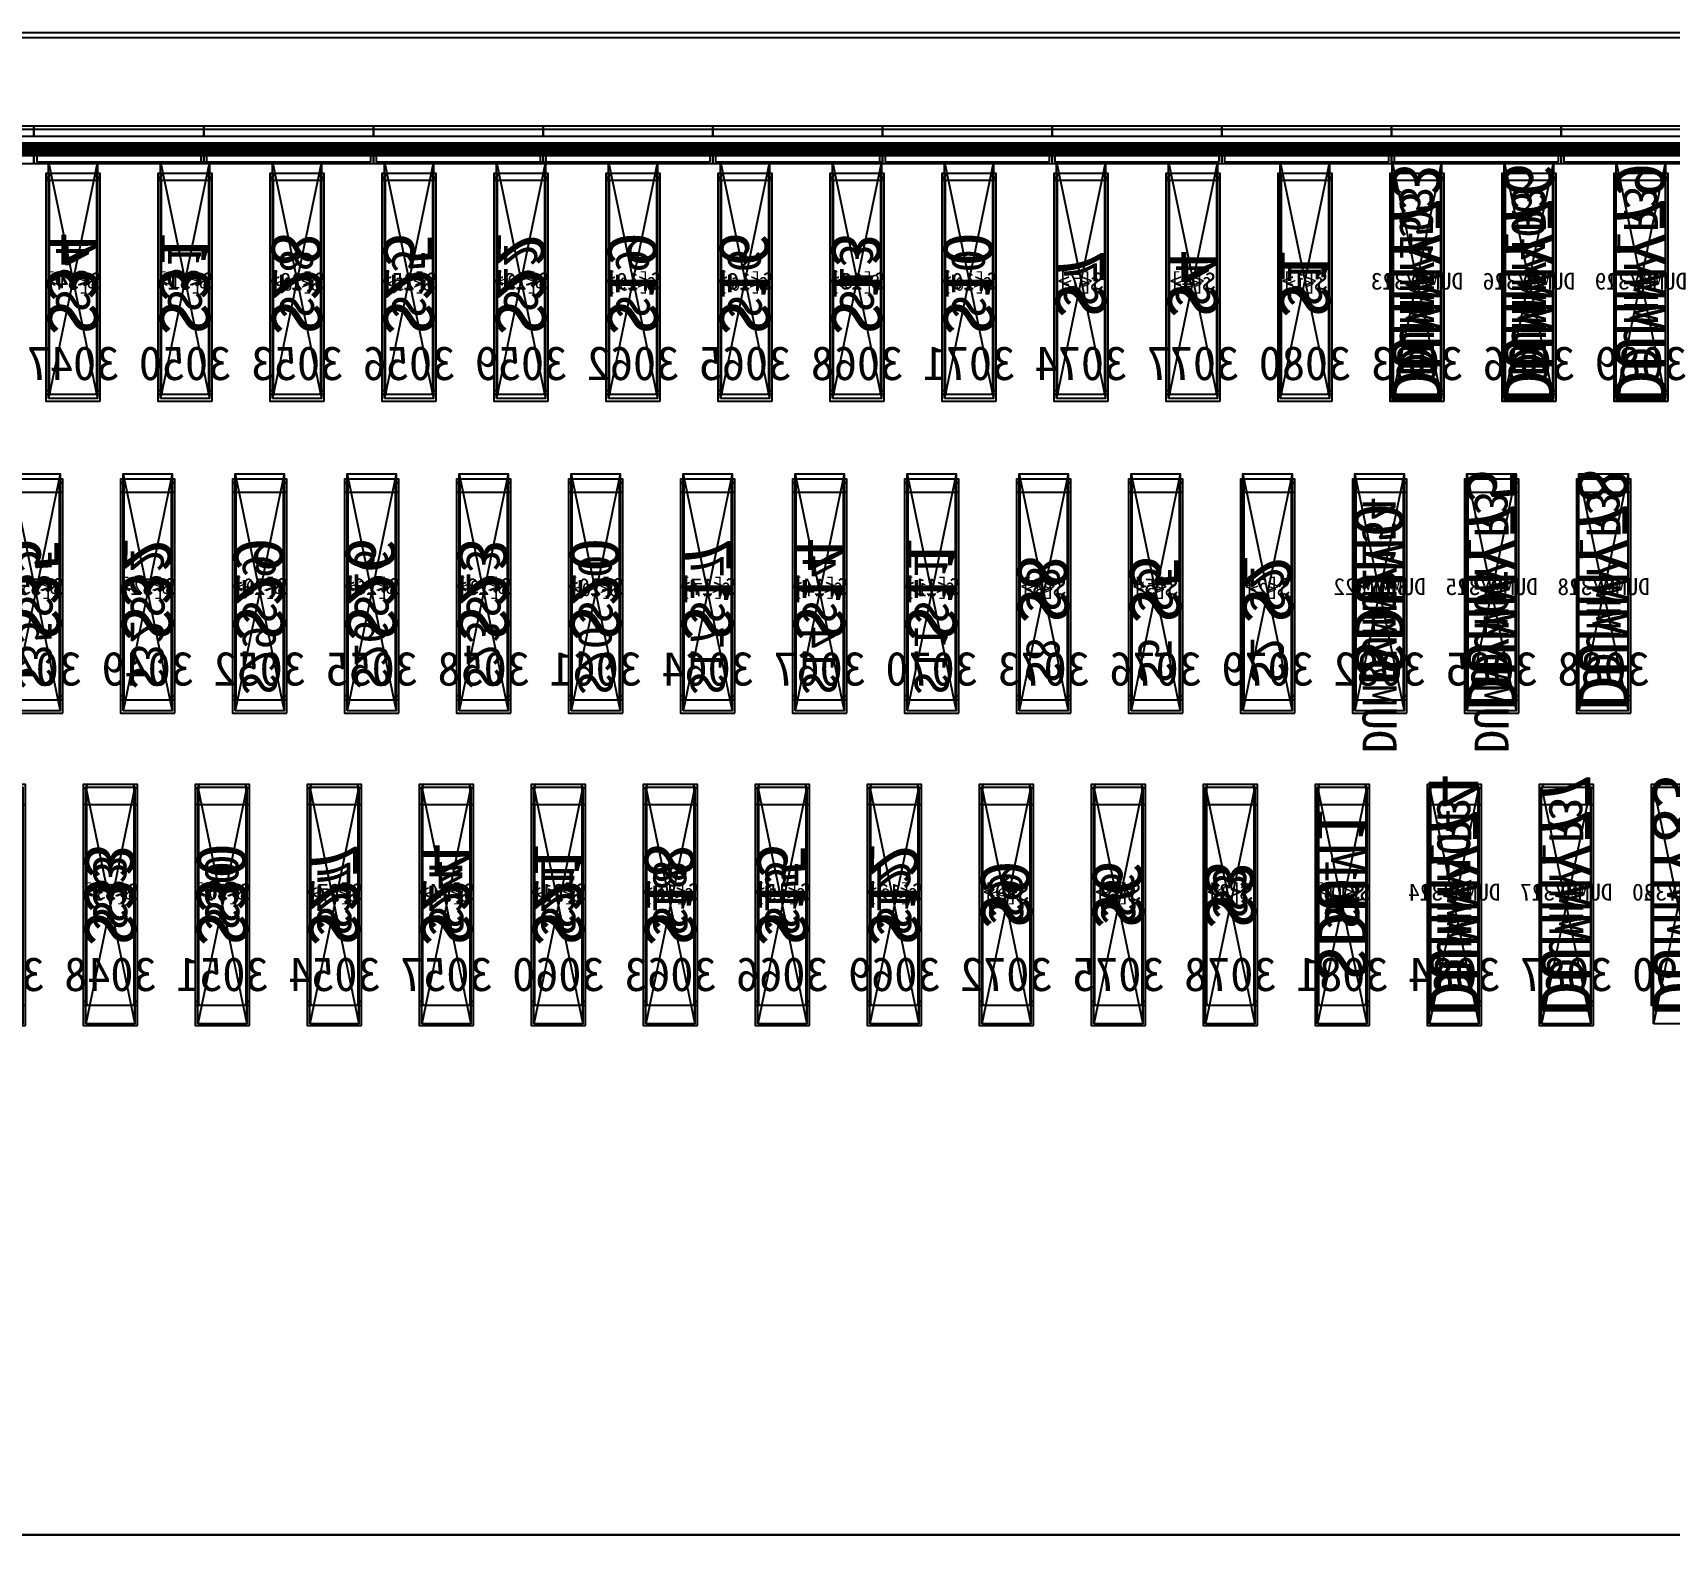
# Model space of a CAD drawing. Header units: millimetres. Extents: x 427 to 2444, y 137 to 817.
# Drawn here: x 1148.7965 to 1149.2787, y 301.2043 to 301.6514 of the extents above; entities that cross this region are included whole.
import ezdxf
from ezdxf.enums import TextEntityAlignment as Align

# ---------------------------------------------------------------- set-up
doc = ezdxf.new("R2010")
doc.units = ezdxf.units.MM
for name, color, linetype in [('L0', 211, 'Continuous'), ('L102', 91, 'Continuous'), ('L114', 213, 'Continuous'), ('L240', 60, 'Continuous'), ('L241', 200, 'Continuous'), ('L242', 51, 'Continuous'), ('L245', 53, 'Continuous'), ('L246', 93, 'Continuous'), ('L247', 13, 'Continuous'), ('L59', 140, 'Continuous'), ('L63', 4, 'Continuous'), ('L98', 150, 'Continuous')]:
    doc.layers.add(name, color=color, linetype=linetype)
doc.styles.add('txt', font='simhei.ttf')

# ---------------------------------------------------------------- blocks, each defined once
blk = doc.blocks.new('HX8394_F_PAD')
at = {"layer": 'L0'}
blk.add_lwpolyline([(-13.86, -0.4025), (-13.86, 0.4025), (13.86, 0.4025), (13.86, -0.4025), (-13.86, -0.4025)], close=True, dxfattribs=at)
at = {"layer": 'L241'}
blk.add_lwpolyline([(-13.9, -0.435), (-13.9, 0.435), (13.9, 0.435), (13.9, -0.435), (-13.9, -0.435)], close=True, dxfattribs=at)
at = {"layer": 'L242'}
for points in [[(-13.63, 0.3285), (-13.6315, 0.33), (-13.6315, 0.392), (-13.63, 0.3935), (-13.617, 0.3935), (-13.6155, 0.392), (-13.6155, 0.33), (-13.617, 0.3285), (-13.63, 0.3285)], [(-13.597, 0.3285), (-13.5985, 0.33), (-13.5985, 0.392), (-13.597, 0.3935), (-13.584, 0.3935), (-13.5825, 0.392), (-13.5825, 0.33), (-13.584, 0.3285), (-13.597, 0.3285)], [(-13.564, 0.3285), (-13.5655, 0.33), (-13.5655, 0.392), (-13.564, 0.3935), (-13.551, 0.3935), (-13.5495, 0.392), (-13.5495, 0.33), (-13.551, 0.3285), (-13.564, 0.3285)], [(-13.531, 0.3285), (-13.5325, 0.33), (-13.5325, 0.392), (-13.531, 0.3935), (-13.518, 0.3935), (-13.5165, 0.392), (-13.5165, 0.33), (-13.518, 0.3285), (-13.531, 0.3285)], [(-13.498, 0.3285), (-13.4995, 0.33), (-13.4995, 0.392), (-13.498, 0.3935), (-13.485, 0.3935), (-13.4835, 0.392), (-13.4835, 0.33), (-13.485, 0.3285), (-13.498, 0.3285)], [(-13.465, 0.3285), (-13.4665, 0.33), (-13.4665, 0.392), (-13.465, 0.3935), (-13.452, 0.3935), (-13.4505, 0.392), (-13.4505, 0.33), (-13.452, 0.3285), (-13.465, 0.3285)], [(-13.432, 0.3285), (-13.4335, 0.33), (-13.4335, 0.392), (-13.432, 0.3935), (-13.419, 0.3935), (-13.4175, 0.392), (-13.4175, 0.33), (-13.419, 0.3285), (-13.432, 0.3285)], [(-13.399, 0.3285), (-13.4005, 0.33), (-13.4005, 0.392), (-13.399, 0.3935), (-13.386, 0.3935), (-13.3845, 0.392), (-13.3845, 0.33), (-13.386, 0.3285), (-13.399, 0.3285)], [(-13.366, 0.3285), (-13.3675, 0.33), (-13.3675, 0.392), (-13.366, 0.3935), (-13.353, 0.3935), (-13.3515, 0.392), (-13.3515, 0.33), (-13.353, 0.3285), (-13.366, 0.3285)], [(-13.333, 0.3285), (-13.3345, 0.33), (-13.3345, 0.392), (-13.333, 0.3935), (-13.32, 0.3935), (-13.3185, 0.392), (-13.3185, 0.33), (-13.32, 0.3285), (-13.333, 0.3285)], [(-13.3, 0.3285), (-13.3015, 0.33), (-13.3015, 0.392), (-13.3, 0.3935), (-13.287, 0.3935), (-13.2855, 0.392), (-13.2855, 0.33), (-13.287, 0.3285), (-13.3, 0.3285)], [(-13.267, 0.3285), (-13.2685, 0.33), (-13.2685, 0.392), (-13.267, 0.3935), (-13.254, 0.3935), (-13.2525, 0.392), (-13.2525, 0.33), (-13.254, 0.3285), (-13.267, 0.3285)], [(-13.234, 0.3285), (-13.2355, 0.33), (-13.2355, 0.392), (-13.234, 0.3935), (-13.221, 0.3935), (-13.2195, 0.392), (-13.2195, 0.33), (-13.221, 0.3285), (-13.234, 0.3285)], [(-13.201, 0.3285), (-13.2025, 0.33), (-13.2025, 0.392), (-13.201, 0.3935), (-13.188, 0.3935), (-13.1865, 0.392), (-13.1865, 0.33), (-13.188, 0.3285), (-13.201, 0.3285)], [(-13.168, 0.3285), (-13.1695, 0.33), (-13.1695, 0.392), (-13.168, 0.3935), (-13.155, 0.3935), (-13.1535, 0.392), (-13.1535, 0.33), (-13.155, 0.3285), (-13.168, 0.3285)], [(-13.619, 0.2385), (-13.6205, 0.24), (-13.6205, 0.302), (-13.619, 0.3035), (-13.606, 0.3035), (-13.6045, 0.302), (-13.6045, 0.24), (-13.606, 0.2385), (-13.619, 0.2385)], [(-13.586, 0.2385), (-13.5875, 0.24), (-13.5875, 0.302), (-13.586, 0.3035), (-13.573, 0.3035), (-13.5715, 0.302), (-13.5715, 0.24), (-13.573, 0.2385), (-13.586, 0.2385)], [(-13.553, 0.2385), (-13.5545, 0.24), (-13.5545, 0.302), (-13.553, 0.3035), (-13.54, 0.3035), (-13.5385, 0.302), (-13.5385, 0.24), (-13.54, 0.2385), (-13.553, 0.2385)], [(-13.52, 0.2385), (-13.5215, 0.24), (-13.5215, 0.302), (-13.52, 0.3035), (-13.507, 0.3035), (-13.5055, 0.302), (-13.5055, 0.24), (-13.507, 0.2385), (-13.52, 0.2385)], [(-13.487, 0.2385), (-13.4885, 0.24), (-13.4885, 0.302), (-13.487, 0.3035), (-13.474, 0.3035), (-13.4725, 0.302), (-13.4725, 0.24), (-13.474, 0.2385), (-13.487, 0.2385)], [(-13.454, 0.2385), (-13.4555, 0.24), (-13.4555, 0.302), (-13.454, 0.3035), (-13.441, 0.3035), (-13.4395, 0.302), (-13.4395, 0.24), (-13.441, 0.2385), (-13.454, 0.2385)], [(-13.421, 0.2385), (-13.4225, 0.24), (-13.4225, 0.302), (-13.421, 0.3035), (-13.408, 0.3035), (-13.4065, 0.302), (-13.4065, 0.24), (-13.408, 0.2385), (-13.421, 0.2385)], [(-13.388, 0.2385), (-13.3895, 0.24), (-13.3895, 0.302), (-13.388, 0.3035), (-13.375, 0.3035), (-13.3735, 0.302), (-13.3735, 0.24), (-13.375, 0.2385), (-13.388, 0.2385)], [(-13.355, 0.2385), (-13.3565, 0.24), (-13.3565, 0.302), (-13.355, 0.3035), (-13.342, 0.3035), (-13.3405, 0.302), (-13.3405, 0.24), (-13.342, 0.2385), (-13.355, 0.2385)], [(-13.322, 0.2385), (-13.3235, 0.24), (-13.3235, 0.302), (-13.322, 0.3035), (-13.309, 0.3035), (-13.3075, 0.302), (-13.3075, 0.24), (-13.309, 0.2385), (-13.322, 0.2385)], [(-13.289, 0.2385), (-13.2905, 0.24), (-13.2905, 0.302), (-13.289, 0.3035), (-13.276, 0.3035), (-13.2745, 0.302), (-13.2745, 0.24), (-13.276, 0.2385), (-13.289, 0.2385)], [(-13.256, 0.2385), (-13.2575, 0.24), (-13.2575, 0.302), (-13.256, 0.3035), (-13.243, 0.3035), (-13.2415, 0.302), (-13.2415, 0.24), (-13.243, 0.2385), (-13.256, 0.2385)], [(-13.223, 0.2385), (-13.2245, 0.24), (-13.2245, 0.302), (-13.223, 0.3035), (-13.21, 0.3035), (-13.2085, 0.302), (-13.2085, 0.24), (-13.21, 0.2385), (-13.223, 0.2385)], [(-13.19, 0.2385), (-13.1915, 0.24), (-13.1915, 0.302), (-13.19, 0.3035), (-13.177, 0.3035), (-13.1755, 0.302), (-13.1755, 0.24), (-13.177, 0.2385), (-13.19, 0.2385)], [(-13.157, 0.2385), (-13.1585, 0.24), (-13.1585, 0.302), (-13.157, 0.3035), (-13.144, 0.3035), (-13.1425, 0.302), (-13.1425, 0.24), (-13.144, 0.2385), (-13.157, 0.2385)], [(-13.608, 0.1485), (-13.6095, 0.15), (-13.6095, 0.212), (-13.608, 0.2135), (-13.595, 0.2135), (-13.5935, 0.212), (-13.5935, 0.15), (-13.595, 0.1485), (-13.608, 0.1485)], [(-13.575, 0.1485), (-13.5765, 0.15), (-13.5765, 0.212), (-13.575, 0.2135), (-13.562, 0.2135), (-13.5605, 0.212), (-13.5605, 0.15), (-13.562, 0.1485), (-13.575, 0.1485)], [(-13.542, 0.1485), (-13.5435, 0.15), (-13.5435, 0.212), (-13.542, 0.2135), (-13.529, 0.2135), (-13.5275, 0.212), (-13.5275, 0.15), (-13.529, 0.1485), (-13.542, 0.1485)], [(-13.509, 0.1485), (-13.5105, 0.15), (-13.5105, 0.212), (-13.509, 0.2135), (-13.496, 0.2135), (-13.4945, 0.212), (-13.4945, 0.15), (-13.496, 0.1485), (-13.509, 0.1485)], [(-13.476, 0.1485), (-13.4775, 0.15), (-13.4775, 0.212), (-13.476, 0.2135), (-13.463, 0.2135), (-13.4615, 0.212), (-13.4615, 0.15), (-13.463, 0.1485), (-13.476, 0.1485)], [(-13.443, 0.1485), (-13.4445, 0.15), (-13.4445, 0.212), (-13.443, 0.2135), (-13.43, 0.2135), (-13.4285, 0.212), (-13.4285, 0.15), (-13.43, 0.1485), (-13.443, 0.1485)], [(-13.41, 0.1485), (-13.4115, 0.15), (-13.4115, 0.212), (-13.41, 0.2135), (-13.397, 0.2135), (-13.3955, 0.212), (-13.3955, 0.15), (-13.397, 0.1485), (-13.41, 0.1485)], [(-13.377, 0.1485), (-13.3785, 0.15), (-13.3785, 0.212), (-13.377, 0.2135), (-13.364, 0.2135), (-13.3625, 0.212), (-13.3625, 0.15), (-13.364, 0.1485), (-13.377, 0.1485)], [(-13.344, 0.1485), (-13.3455, 0.15), (-13.3455, 0.212), (-13.344, 0.2135), (-13.331, 0.2135), (-13.3295, 0.212), (-13.3295, 0.15), (-13.331, 0.1485), (-13.344, 0.1485)], [(-13.311, 0.1485), (-13.3125, 0.15), (-13.3125, 0.212), (-13.311, 0.2135), (-13.298, 0.2135), (-13.2965, 0.212), (-13.2965, 0.15), (-13.298, 0.1485), (-13.311, 0.1485)], [(-13.278, 0.1485), (-13.2795, 0.15), (-13.2795, 0.212), (-13.278, 0.2135), (-13.265, 0.2135), (-13.2635, 0.212), (-13.2635, 0.15), (-13.265, 0.1485), (-13.278, 0.1485)], [(-13.245, 0.1485), (-13.2465, 0.15), (-13.2465, 0.212), (-13.245, 0.2135), (-13.232, 0.2135), (-13.2305, 0.212), (-13.2305, 0.15), (-13.232, 0.1485), (-13.245, 0.1485)], [(-13.212, 0.1485), (-13.2135, 0.15), (-13.2135, 0.212), (-13.212, 0.2135), (-13.199, 0.2135), (-13.1975, 0.212), (-13.1975, 0.15), (-13.199, 0.1485), (-13.212, 0.1485)], [(-13.179, 0.1485), (-13.1805, 0.15), (-13.1805, 0.212), (-13.179, 0.2135), (-13.166, 0.2135), (-13.1645, 0.212), (-13.1645, 0.15), (-13.166, 0.1485), (-13.179, 0.1485)]]:
    blk.add_lwpolyline(points, close=True, dxfattribs=at)
at = {"layer": 'L247', "style": 'txt'}
for s, p in [('DUMMY_R3', (-13.6235, 0.362666)), ('DUMMY_R3', (-13.6235, 0.362666)), ('DUMMY_R3', (-13.6235, 0.362666)), ('DUMMY_R3', (-13.5905, 0.362666)), ('DUMMY155', (-13.5575, 0.361)), ('S13', (-13.3925, 0.362666)), ('S22', (-13.2935, 0.362666)), ('S31', (-13.1945, 0.362666)), ('S34', (-13.1615, 0.362666)), ('S1', (-13.5245, 0.361)), ('S4', (-13.4915, 0.361)), ('S7', (-13.4585, 0.361)), ('S10', (-13.4255, 0.361)), ('S16', (-13.3595, 0.361)), ('S19', (-13.3265, 0.361)), ('S25', (-13.2605, 0.361)), ('S28', (-13.2275, 0.361)), ('DUMMY_R3', (-13.6125, 0.272666)), ('DUMMY_R3', (-13.5795, 0.272666)), ('DUMMY154', (-13.5465, 0.271)), ('S11', (-13.4145, 0.271)), ('S14', (-13.3815, 0.271)), ('S17', (-13.3485, 0.271)), ('S20', (-13.3155, 0.271)), ('S23', (-13.2825, 0.272666)), ('S26', (-13.2495, 0.272666)), ('S29', (-13.2165, 0.271)), ('S32', (-13.1835, 0.272666)), ('S35', (-13.1505, 0.272666)), ('S2', (-13.5135, 0.271)), ('S5', (-13.4805, 0.271)), ('S8', (-13.4475, 0.271)), ('DUMMY_R3', (-13.6015, 0.182666)), ('DUMMY_R3', (-13.5685, 0.182666)), ('SL1', (-13.5355, 0.181)), ('S3', (-13.5025, 0.182666)), ('S12', (-13.4035, 0.181)), ('S15', (-13.3705, 0.181)), ('S18', (-13.3375, 0.181)), ('S21', (-13.3045, 0.181)), ('S24', (-13.2715, 0.181)), ('S27', (-13.2385, 0.181)), ('S30', (-13.2055, 0.182666)), ('S33', (-13.1725, 0.182666)), ('S6', (-13.4695, 0.181)), ('S9', (-13.4365, 0.181))]:
    blk.add_text(s, height=0.01, rotation=90, dxfattribs=at).set_placement(p, align=Align.MIDDLE_CENTER)
blk = doc.blocks.new('NTBUMP_65X16')
at = {"layer": 'L242'}
blk.add_lwpolyline([(-0.008, -0.0325), (-0.008, 0.0325), (0.008, 0.0325), (0.008, -0.0325), (-0.008, -0.0325)], close=True, dxfattribs=at)
blk = doc.blocks.new('ILI9881C_AA_NTBUMP_PM_875UM')
at = {"layer": 'L241'}
blk.add_lwpolyline([(-13.92, -0.4375), (-13.92, 0.4375), (13.92, 0.4375), (13.92, -0.4375), (-13.92, -0.4375)], close=True, dxfattribs=at)
at = {"rotation": 180}
for p in [(-13.6235, 0.365), (-13.5905, 0.365), (-13.5575, 0.365), (-13.5245, 0.365), (-13.4915, 0.365), (-13.4585, 0.365), (-13.4255, 0.365), (-13.3925, 0.365), (-13.3595, 0.365), (-13.3265, 0.365), (-13.2935, 0.365), (-13.2605, 0.365), (-13.2275, 0.365), (-13.1945, 0.365), (-13.1615, 0.365), (-13.6125, 0.275), (-13.5795, 0.275), (-13.5465, 0.275), (-13.5135, 0.275), (-13.4805, 0.275), (-13.4475, 0.275), (-13.4145, 0.275), (-13.3815, 0.275), (-13.3485, 0.275), (-13.3155, 0.275), (-13.2825, 0.275), (-13.2495, 0.275), (-13.2165, 0.275), (-13.1835, 0.275), (-13.1505, 0.275), (-13.6345, 0.185), (-13.6015, 0.185), (-13.5685, 0.185), (-13.5355, 0.185), (-13.5025, 0.185), (-13.4695, 0.185), (-13.4365, 0.185), (-13.4035, 0.185), (-13.3705, 0.185), (-13.3375, 0.185), (-13.3045, 0.185), (-13.2715, 0.185), (-13.2385, 0.185), (-13.2055, 0.185), (-13.1725, 0.185)]:
    blk.add_blockref('NTBUMP_65X16', p, dxfattribs=at)
at = {"layer": 'L246', "style": 'txt'}
for s, p in [('DUMMY79', (-13.6235, 0.365)), ('DUMMY76', (-13.5905, 0.365)), ('DUMMY73', (-13.5575, 0.365)), ('S10', (-13.4255, 0.365)), ('S13', (-13.3925, 0.365)), ('S16', (-13.3595, 0.365)), ('S19', (-13.3265, 0.365)), ('S22', (-13.2935, 0.365)), ('S25', (-13.2605, 0.365)), ('S28', (-13.2275, 0.365)), ('S31', (-13.1945, 0.365)), ('S34', (-13.1615, 0.365)), ('S1', (-13.5245, 0.365)), ('S4', (-13.4915, 0.365)), ('S7', (-13.4585, 0.365)), ('DUMMY78', (-13.6125, 0.275)), ('DUMMY75', (-13.5795, 0.275)), ('SDUM0', (-13.5465, 0.275)), ('S14', (-13.3815, 0.275)), ('S11', (-13.4145, 0.275)), ('S17', (-13.3485, 0.275)), ('S20', (-13.3155, 0.275)), ('S23', (-13.2825, 0.275)), ('S26', (-13.2495, 0.275)), ('S29', (-13.2165, 0.275)), ('S32', (-13.1835, 0.275)), ('S35', (-13.1505, 0.275)), ('S2', (-13.5135, 0.275)), ('S5', (-13.4805, 0.275)), ('S8', (-13.4475, 0.275)), ('DUMMY83', (-13.6345, 0.185)), ('DUMMY77', (-13.6015, 0.185)), ('DUMMY74', (-13.5685, 0.185)), ('SDUM1', (-13.5355, 0.185)), ('S12', (-13.4035, 0.185)), ('S15', (-13.3705, 0.185)), ('S18', (-13.3375, 0.185)), ('S21', (-13.3045, 0.185)), ('S24', (-13.2715, 0.185)), ('S27', (-13.2385, 0.185)), ('S30', (-13.2055, 0.185)), ('S33', (-13.1725, 0.185)), ('S3', (-13.5025, 0.185)), ('S6', (-13.4695, 0.185)), ('S9', (-13.4365, 0.185))]:
    blk.add_text(s, height=0.015, rotation=90, dxfattribs=at).set_placement(p, align=Align.MIDDLE_CENTER)
for s, p in [('3089', (-13.6235, 0.341666)), ('3086', (-13.5905, 0.341666)), ('3083', (-13.5575, 0.341666)), ('3080', (-13.5245, 0.341666)), ('3077', (-13.4915, 0.341666)), ('3074', (-13.4585, 0.341666)), ('3071', (-13.4255, 0.341666)), ('3068', (-13.3925, 0.341666)), ('3065', (-13.3595, 0.341666)), ('3062', (-13.3265, 0.341666)), ('3059', (-13.2935, 0.341666)), ('3056', (-13.2605, 0.341666)), ('3053', (-13.2275, 0.341666)), ('3050', (-13.1945, 0.341666)), ('3047', (-13.1615, 0.341666)), ('3088', (-13.6125, 0.251666)), ('3085', (-13.5795, 0.251666)), ('3082', (-13.5465, 0.251666)), ('3079', (-13.5135, 0.251666)), ('3076', (-13.4805, 0.251666)), ('3073', (-13.4475, 0.251666)), ('3070', (-13.4145, 0.251666)), ('3067', (-13.3815, 0.251666)), ('3064', (-13.3485, 0.251666)), ('3061', (-13.3155, 0.251666)), ('3058', (-13.2825, 0.251666)), ('3055', (-13.2495, 0.251666)), ('3052', (-13.2165, 0.251666)), ('3049', (-13.1835, 0.251666)), ('3046', (-13.1505, 0.251666)), ('3090', (-13.6345, 0.161666)), ('3087', (-13.6015, 0.161666)), ('3084', (-13.5685, 0.161666)), ('3081', (-13.5355, 0.161666)), ('3078', (-13.5025, 0.161666)), ('3075', (-13.4695, 0.161666)), ('3072', (-13.4365, 0.161666)), ('3069', (-13.4035, 0.161666)), ('3066', (-13.3705, 0.161666)), ('3063', (-13.3375, 0.161666)), ('3060', (-13.3045, 0.161666)), ('3057', (-13.2715, 0.161666)), ('3054', (-13.2385, 0.161666)), ('3051', (-13.2055, 0.161666)), ('3048', (-13.1725, 0.161666)), ('3045', (-13.1395, 0.161666))]:
    blk.add_text(s, height=0.01, dxfattribs=at).set_placement(p, align=Align.MIDDLE_CENTER)
blk = doc.blocks.new('OUT_3BUMP')
at = {"layer": 'L242'}
for points in [[(0, 0.206), (0, 0.271), (0.016, 0.271), (0.016, 0.206), (0, 0.206)], [(0.011, 0.116), (0.011, 0.181), (0.027, 0.181), (0.027, 0.116), (0.011, 0.116)], [(0.022, 0.026), (0.022, 0.091), (0.038, 0.091), (0.038, 0.026), (0.022, 0.026)]]:
    blk.add_lwpolyline(points, close=True, dxfattribs=at)
blk = doc.blocks.new('JD9365Z_PAD_20170829_Y880')
at = {"layer": 'L241'}
blk.add_lwpolyline([(-13.95, -0.41), (-13.95, 0.41), (13.95, 0.41), (13.95, -0.41), (-13.95, -0.41)], close=True, dxfattribs=at)
at = {"row_count": 1, "column_count": 372, "row_spacing": 0.245, "column_spacing": 0.033}
blk.add_blockref('OUT_3BUMP', (-13.6645, 0.13), dxfattribs=at)
at = {"layer": 'L240', "style": 'txt'}
for s, p in [('DUMMY329', (-13.6235, 0.369333)), ('DUMMY326', (-13.5905, 0.369333)), ('DUMMY323', (-13.5575, 0.369333)), ('S[1]', (-13.5245, 0.369333)), ('S[4]', (-13.4915, 0.369333)), ('S[7]', (-13.4585, 0.369333)), ('S[10]', (-13.4255, 0.369333)), ('S[13]', (-13.3925, 0.369333)), ('S[16]', (-13.3595, 0.369333)), ('S[19]', (-13.3265, 0.369333)), ('S[22]', (-13.2935, 0.369333)), ('S[25]', (-13.2605, 0.369333)), ('S[28]', (-13.2275, 0.369333)), ('S[31]', (-13.1945, 0.369333)), ('S[34]', (-13.1615, 0.369333)), ('DUMMY328', (-13.6125, 0.279333)), ('DUMMY325', (-13.5795, 0.279333)), ('DUMMY322', (-13.5465, 0.279333)), ('S[2]', (-13.5135, 0.279333)), ('S[5]', (-13.4805, 0.279333)), ('S[8]', (-13.4475, 0.279333)), ('S[11]', (-13.4145, 0.279333)), ('S[14]', (-13.3815, 0.279333)), ('S[17]', (-13.3485, 0.279333)), ('S[20]', (-13.3155, 0.279333)), ('S[23]', (-13.2825, 0.279333)), ('S[26]', (-13.2495, 0.279333)), ('S[29]', (-13.2165, 0.279333)), ('S[32]', (-13.1835, 0.279333)), ('S[35]', (-13.1505, 0.279333)), ('DUMMY330', (-13.6345, 0.189333)), ('DUMMY327', (-13.6015, 0.189333)), ('DUMMY324', (-13.5685, 0.189333)), ('SZ[2]', (-13.5355, 0.189333)), ('S[3]', (-13.5025, 0.189333)), ('S[6]', (-13.4695, 0.189333)), ('S[9]', (-13.4365, 0.189333)), ('S[12]', (-13.4035, 0.189333)), ('S[15]', (-13.3705, 0.189333)), ('S[18]', (-13.3375, 0.189333)), ('S[21]', (-13.3045, 0.189333)), ('S[24]', (-13.2715, 0.189333)), ('S[27]', (-13.2385, 0.189333)), ('S[30]', (-13.2055, 0.189333)), ('S[33]', (-13.1725, 0.189333))]:
    blk.add_text(s, height=0.005, dxfattribs=at).set_placement(p, align=Align.MIDDLE_CENTER)
blk = doc.blocks.new('NV3052C3P_BUMP_ORI_20190911')
at = {"layer": 'L241'}
blk.add_lwpolyline([(-13.8, -0.398), (-13.8, 0.398), (13.8, 0.398), (13.8, -0.398), (-13.8, -0.398)], close=True, dxfattribs=at)
at = {"layer": 'L242'}
for points in [[(-13.6315, 0.32), (-13.6315, 0.385), (-13.6155, 0.385), (-13.6155, 0.32), (-13.6315, 0.32)], [(-13.5985, 0.32), (-13.5985, 0.385), (-13.5825, 0.385), (-13.5825, 0.32), (-13.5985, 0.32)], [(-13.5655, 0.32), (-13.5655, 0.385), (-13.5495, 0.385), (-13.5495, 0.32), (-13.5655, 0.32)], [(-13.5325, 0.32), (-13.5325, 0.385), (-13.5165, 0.385), (-13.5165, 0.32), (-13.5325, 0.32)], [(-13.4995, 0.32), (-13.4995, 0.385), (-13.4835, 0.385), (-13.4835, 0.32), (-13.4995, 0.32)], [(-13.4665, 0.32), (-13.4665, 0.385), (-13.4505, 0.385), (-13.4505, 0.32), (-13.4665, 0.32)], [(-13.4335, 0.32), (-13.4335, 0.385), (-13.4175, 0.385), (-13.4175, 0.32), (-13.4335, 0.32)], [(-13.4005, 0.32), (-13.4005, 0.385), (-13.3845, 0.385), (-13.3845, 0.32), (-13.4005, 0.32)], [(-13.3675, 0.32), (-13.3675, 0.385), (-13.3515, 0.385), (-13.3515, 0.32), (-13.3675, 0.32)], [(-13.3345, 0.32), (-13.3345, 0.385), (-13.3185, 0.385), (-13.3185, 0.32), (-13.3345, 0.32)], [(-13.3015, 0.32), (-13.3015, 0.385), (-13.2855, 0.385), (-13.2855, 0.32), (-13.3015, 0.32)], [(-13.2685, 0.32), (-13.2685, 0.385), (-13.2525, 0.385), (-13.2525, 0.32), (-13.2685, 0.32)], [(-13.2355, 0.32), (-13.2355, 0.385), (-13.2195, 0.385), (-13.2195, 0.32), (-13.2355, 0.32)], [(-13.2025, 0.32), (-13.2025, 0.385), (-13.1865, 0.385), (-13.1865, 0.32), (-13.2025, 0.32)], [(-13.1695, 0.32), (-13.1695, 0.385), (-13.1535, 0.385), (-13.1535, 0.32), (-13.1695, 0.32)], [(-13.6205, 0.23), (-13.6205, 0.295), (-13.6045, 0.295), (-13.6045, 0.23), (-13.6205, 0.23)], [(-13.5875, 0.23), (-13.5875, 0.295), (-13.5715, 0.295), (-13.5715, 0.23), (-13.5875, 0.23)], [(-13.5545, 0.23), (-13.5545, 0.295), (-13.5385, 0.295), (-13.5385, 0.23), (-13.5545, 0.23)], [(-13.5215, 0.23), (-13.5215, 0.295), (-13.5055, 0.295), (-13.5055, 0.23), (-13.5215, 0.23)], [(-13.4885, 0.23), (-13.4885, 0.295), (-13.4725, 0.295), (-13.4725, 0.23), (-13.4885, 0.23)], [(-13.4555, 0.23), (-13.4555, 0.295), (-13.4395, 0.295), (-13.4395, 0.23), (-13.4555, 0.23)], [(-13.4225, 0.23), (-13.4225, 0.295), (-13.4065, 0.295), (-13.4065, 0.23), (-13.4225, 0.23)], [(-13.3895, 0.23), (-13.3895, 0.295), (-13.3735, 0.295), (-13.3735, 0.23), (-13.3895, 0.23)], [(-13.3565, 0.23), (-13.3565, 0.295), (-13.3405, 0.295), (-13.3405, 0.23), (-13.3565, 0.23)], [(-13.3235, 0.23), (-13.3235, 0.295), (-13.3075, 0.295), (-13.3075, 0.23), (-13.3235, 0.23)], [(-13.2905, 0.23), (-13.2905, 0.295), (-13.2745, 0.295), (-13.2745, 0.23), (-13.2905, 0.23)], [(-13.2575, 0.23), (-13.2575, 0.295), (-13.2415, 0.295), (-13.2415, 0.23), (-13.2575, 0.23)], [(-13.2245, 0.23), (-13.2245, 0.295), (-13.2085, 0.295), (-13.2085, 0.23), (-13.2245, 0.23)], [(-13.1915, 0.23), (-13.1915, 0.295), (-13.1755, 0.295), (-13.1755, 0.23), (-13.1915, 0.23)], [(-13.1585, 0.23), (-13.1585, 0.295), (-13.1425, 0.295), (-13.1425, 0.23), (-13.1585, 0.23)], [(-13.6425, 0.14), (-13.6425, 0.205), (-13.6265, 0.205), (-13.6265, 0.14), (-13.6425, 0.14)], [(-13.6095, 0.14), (-13.6095, 0.205), (-13.5935, 0.205), (-13.5935, 0.14), (-13.6095, 0.14)], [(-13.5765, 0.14), (-13.5765, 0.205), (-13.5605, 0.205), (-13.5605, 0.14), (-13.5765, 0.14)], [(-13.5435, 0.14), (-13.5435, 0.205), (-13.5275, 0.205), (-13.5275, 0.14), (-13.5435, 0.14)], [(-13.5105, 0.14), (-13.5105, 0.205), (-13.4945, 0.205), (-13.4945, 0.14), (-13.5105, 0.14)], [(-13.4775, 0.14), (-13.4775, 0.205), (-13.4615, 0.205), (-13.4615, 0.14), (-13.4775, 0.14)], [(-13.4445, 0.14), (-13.4445, 0.205), (-13.4285, 0.205), (-13.4285, 0.14), (-13.4445, 0.14)], [(-13.4115, 0.14), (-13.4115, 0.205), (-13.3955, 0.205), (-13.3955, 0.14), (-13.4115, 0.14)], [(-13.3785, 0.14), (-13.3785, 0.205), (-13.3625, 0.205), (-13.3625, 0.14), (-13.3785, 0.14)], [(-13.3455, 0.14), (-13.3455, 0.205), (-13.3295, 0.205), (-13.3295, 0.14), (-13.3455, 0.14)], [(-13.3125, 0.14), (-13.3125, 0.205), (-13.2965, 0.205), (-13.2965, 0.14), (-13.3125, 0.14)], [(-13.2795, 0.14), (-13.2795, 0.205), (-13.2635, 0.205), (-13.2635, 0.14), (-13.2795, 0.14)], [(-13.2465, 0.14), (-13.2465, 0.205), (-13.2305, 0.205), (-13.2305, 0.14), (-13.2465, 0.14)], [(-13.2135, 0.14), (-13.2135, 0.205), (-13.1975, 0.205), (-13.1975, 0.14), (-13.2135, 0.14)], [(-13.1805, 0.14), (-13.1805, 0.205), (-13.1645, 0.205), (-13.1645, 0.14), (-13.1805, 0.14)]]:
    blk.add_lwpolyline(points, close=True, dxfattribs=at)
at = {"layer": 'L245', "style": 'txt'}
for s, p in [('DUMMY319', (-13.623527, 0.353333)), ('DUMMY316', (-13.590527, 0.353333)), ('DUMMY313', (-13.557527, 0.353333)), ('S<1>', (-13.524527, 0.353333)), ('S<4>', (-13.491527, 0.353333)), ('S<7>', (-13.458527, 0.353333)), ('S<10>', (-13.425527, 0.353333)), ('S<13>', (-13.392527, 0.353333)), ('S<16>', (-13.359527, 0.353333)), ('S<19>', (-13.326527, 0.353333)), ('S<22>', (-13.293527, 0.353333)), ('S<25>', (-13.260527, 0.353333)), ('S<28>', (-13.227527, 0.353333)), ('S<31>', (-13.194527, 0.353333)), ('S<34>', (-13.161527, 0.353333)), ('DUMMY318', (-13.612527, 0.263333)), ('DUMMY315', (-13.579527, 0.263333)), ('SDUM0', (-13.546527, 0.263333)), ('S<2>', (-13.513527, 0.263333)), ('S<5>', (-13.480527, 0.263333)), ('S<8>', (-13.447527, 0.263333)), ('S<11>', (-13.414527, 0.263333)), ('S<14>', (-13.381527, 0.263333)), ('S<17>', (-13.348527, 0.263333)), ('S<20>', (-13.315527, 0.263333)), ('S<23>', (-13.282527, 0.263333)), ('S<26>', (-13.249527, 0.263333)), ('S<29>', (-13.216527, 0.263333)), ('S<32>', (-13.183527, 0.263333)), ('S<35>', (-13.150527, 0.263333)), ('DUMMY320', (-13.634527, 0.173333)), ('DUMMY317', (-13.601527, 0.173333)), ('DUMMY314', (-13.568527, 0.173333)), ('S<0>', (-13.535527, 0.173333)), ('S<3>', (-13.502527, 0.173333)), ('S<6>', (-13.469527, 0.173333)), ('S<9>', (-13.436527, 0.173333)), ('S<12>', (-13.403527, 0.173333)), ('S<15>', (-13.370527, 0.173333)), ('S<18>', (-13.337527, 0.173333)), ('S<21>', (-13.304527, 0.173333)), ('S<24>', (-13.271527, 0.173333)), ('S<27>', (-13.238527, 0.173333)), ('S<30>', (-13.205527, 0.173333)), ('S<33>', (-13.172527, 0.173333))]:
    blk.add_text(s, height=0.005, dxfattribs=at).set_placement(p, align=Align.MIDDLE_CENTER)
blk = doc.blocks.new('BUMP_14_65')
at = {"layer": 'L242'}
blk.add_lwpolyline([(-0.007, -0.022), (-0.007, 0.043), (0.007, 0.043), (0.007, -0.022), (-0.007, -0.022)], close=True, dxfattribs=at)
blk = doc.blocks.new('FL11283_A_OTHER')
at = {"layer": 'L102'}
blk.add_lwpolyline([(-13.86, 0), (-13.86, 0.41), (0, 0.41), (0, 0), (-13.86, 0)], close=True, dxfattribs=at)
at = {"layer": 'L241'}
blk.add_lwpolyline([(-13.86, -0.41), (-13.86, 0.41), (13.86, 0.41), (13.86, 0.404), (-13.854, 0.404), (-13.854, -0.404), (13.854, -0.404), (13.854, 0.404), (13.86, 0.404), (13.86, -0.41), (-13.86, -0.41)], close=True, dxfattribs=at)
at = {"layer": 'L59'}
for points in [[(-13.86, -0.41), (-13.86, 0.41), (13.86, 0.41), (13.86, -0.41), (-13.86, -0.41)], [(-13.86, -0.41), (-13.86, 0), (0, 0), (0, -0.41), (-13.86, -0.41)]]:
    blk.add_lwpolyline(points, close=True, dxfattribs=at)
for p in [(-13.5905, 0.358), (-13.5575, 0.358), (-13.5245, 0.358), (-13.4915, 0.358), (-13.4585, 0.358), (-13.4255, 0.358), (-13.3925, 0.358), (-13.3595, 0.358), (-13.3265, 0.358), (-13.2935, 0.358), (-13.2605, 0.358), (-13.2275, 0.358), (-13.1945, 0.358), (-13.1615, 0.358), (-13.5795, 0.268), (-13.5465, 0.268), (-13.5135, 0.268), (-13.4805, 0.268), (-13.4475, 0.268), (-13.4145, 0.268), (-13.3815, 0.268), (-13.3485, 0.268), (-13.3155, 0.268), (-13.2825, 0.268), (-13.2495, 0.268), (-13.2165, 0.268), (-13.1835, 0.268), (-13.1505, 0.268), (-13.5685, 0.178), (-13.5355, 0.178), (-13.5025, 0.178), (-13.4695, 0.178), (-13.4365, 0.178), (-13.4035, 0.178), (-13.3705, 0.178), (-13.3375, 0.178), (-13.3045, 0.178), (-13.2715, 0.178), (-13.2385, 0.178), (-13.2055, 0.178), (-13.1725, 0.178)]:
    blk.add_blockref('BUMP_14_65', p)
at = {"layer": 'L102', "style": 'txt'}
for s, p in [('DUMMY403', (-13.5575, 0.370166)), ('DUMMY406', (-13.5905, 0.3685)), ('S10', (-13.4255, 0.3685)), ('S13', (-13.3925, 0.370166)), ('S16', (-13.3595, 0.3685)), ('S19', (-13.3265, 0.3685)), ('S22', (-13.2935, 0.370166)), ('S25', (-13.2605, 0.3685)), ('S28', (-13.2275, 0.3685)), ('S31', (-13.1945, 0.370166)), ('S34', (-13.1615, 0.370166)), ('S1', (-13.5245, 0.3685)), ('S4', (-13.4915, 0.3685)), ('S7', (-13.4585, 0.3685)), ('DUMMY405', (-13.5795, 0.2575)), ('DUMMY402', (-13.5465, 0.2575)), ('S11', (-13.4145, 0.2575)), ('S14', (-13.3815, 0.2575)), ('S17', (-13.3485, 0.2575)), ('S20', (-13.3155, 0.2575)), ('S23', (-13.2825, 0.259166)), ('S26', (-13.2495, 0.259166)), ('S29', (-13.2165, 0.2575)), ('S32', (-13.1835, 0.259166)), ('S35', (-13.1505, 0.259166)), ('S2', (-13.5135, 0.2575)), ('S5', (-13.4805, 0.2575)), ('S8', (-13.4475, 0.2575)), ('DUMMY404', (-13.5685, 0.1865)), ('S3', (-13.5025, 0.188166)), ('S12', (-13.4035, 0.1865)), ('S15', (-13.3705, 0.1865)), ('S18', (-13.3375, 0.1865)), ('S21', (-13.3045, 0.1865)), ('S24', (-13.2715, 0.1865)), ('S27', (-13.2385, 0.1865)), ('S30', (-13.2055, 0.188166)), ('S33', (-13.1725, 0.188166)), ('S0', (-13.5355, 0.1865)), ('S6', (-13.4695, 0.1865)), ('S9', (-13.4365, 0.1865))]:
    blk.add_text(s, height=0.01, rotation=90, dxfattribs=at).set_placement(p, align=Align.MIDDLE_CENTER)
blk = doc.blocks.new('GC9702_LCDPAD_BUMP')
at = {"layer": 'L242'}
blk.add_lwpolyline([(-0.008, -0.0325), (-0.008, 0.0325), (0.008, 0.0325), (0.008, -0.0325), (-0.008, -0.0325)], close=True, dxfattribs=at)
blk = doc.blocks.new('GC9702_BUMP_NOCOMPENSATION')
at = {"layer": 'L114', "const_width": 0.004}
for points in [[(-13.65, 0.378), (-13.6, 0.378)], [(-13.65, 0.378), (-13.6, 0.378)], [(-13.65, 0.378), (-13.6, 0.378)], [(-13.65, 0.378), (-13.6, 0.378)], [(-13.6, 0.378), (-13.55, 0.378)], [(-13.6, 0.378), (-13.55, 0.378)], [(-13.6, 0.378), (-13.55, 0.378)], [(-13.6, 0.378), (-13.55, 0.378)], [(-13.55, 0.378), (-13.5, 0.378)], [(-13.55, 0.378), (-13.5, 0.378)], [(-13.55, 0.378), (-13.5, 0.378)], [(-13.55, 0.378), (-13.5, 0.378)], [(-13.5, 0.378), (-13.45, 0.378)], [(-13.5, 0.378), (-13.45, 0.378)], [(-13.5, 0.378), (-13.45, 0.378)], [(-13.5, 0.378), (-13.45, 0.378)], [(-13.45, 0.378), (-13.4, 0.378)], [(-13.45, 0.378), (-13.4, 0.378)], [(-13.45, 0.378), (-13.4, 0.378)], [(-13.45, 0.378), (-13.4, 0.378)], [(-13.4, 0.378), (-13.35, 0.378)], [(-13.4, 0.378), (-13.35, 0.378)], [(-13.4, 0.378), (-13.35, 0.378)], [(-13.4, 0.378), (-13.35, 0.378)], [(-13.35, 0.378), (-13.3, 0.378)], [(-13.35, 0.378), (-13.3, 0.378)], [(-13.35, 0.378), (-13.3, 0.378)], [(-13.35, 0.378), (-13.3, 0.378)], [(-13.3, 0.378), (-13.25, 0.378)], [(-13.3, 0.378), (-13.25, 0.378)], [(-13.3, 0.378), (-13.25, 0.378)], [(-13.3, 0.378), (-13.25, 0.378)], [(-13.25, 0.378), (-13.2, 0.378)], [(-13.25, 0.378), (-13.2, 0.378)], [(-13.25, 0.378), (-13.2, 0.378)], [(-13.25, 0.378), (-13.2, 0.378)], [(-13.2, 0.378), (-13.15, 0.378)], [(-13.2, 0.378), (-13.15, 0.378)], [(-13.2, 0.378), (-13.15, 0.378)], [(-13.2, 0.378), (-13.15, 0.378)], [(-13.15, 0.378), (-13.1, 0.378)], [(-13.15, 0.378), (-13.1, 0.378)], [(-13.15, 0.378), (-13.1, 0.378)], [(-13.15, 0.378), (-13.1, 0.378)]]:
    blk.add_lwpolyline(points, dxfattribs=at)
at = {"layer": 'L114'}
for points in [[(-13.65, 0.374), (-13.65, 0.38), (-13.6, 0.38), (-13.6, 0.374), (-13.65, 0.374)], [(-13.65, 0.374), (-13.65, 0.38), (-13.6, 0.38), (-13.6, 0.374), (-13.65, 0.374)], [(-13.64926, 0.37443), (-13.64926, 0.379), (-13.60082, 0.379), (-13.60082, 0.37443), (-13.64926, 0.37443)], [(-13.64926, 0.37443), (-13.64926, 0.379), (-13.60082, 0.379), (-13.60082, 0.37443), (-13.64926, 0.37443)], [(-13.6, 0.374), (-13.6, 0.38), (-13.55, 0.38), (-13.55, 0.374), (-13.6, 0.374)], [(-13.6, 0.374), (-13.6, 0.38), (-13.55, 0.38), (-13.55, 0.374), (-13.6, 0.374)], [(-13.59926, 0.37443), (-13.59926, 0.379), (-13.55082, 0.379), (-13.55082, 0.37443), (-13.59926, 0.37443)], [(-13.59926, 0.37443), (-13.59926, 0.379), (-13.55082, 0.379), (-13.55082, 0.37443), (-13.59926, 0.37443)], [(-13.55, 0.374), (-13.55, 0.38), (-13.5, 0.38), (-13.5, 0.374), (-13.55, 0.374)], [(-13.55, 0.374), (-13.55, 0.38), (-13.5, 0.38), (-13.5, 0.374), (-13.55, 0.374)], [(-13.54926, 0.37443), (-13.54926, 0.379), (-13.50082, 0.379), (-13.50082, 0.37443), (-13.54926, 0.37443)], [(-13.54926, 0.37443), (-13.54926, 0.379), (-13.50082, 0.379), (-13.50082, 0.37443), (-13.54926, 0.37443)], [(-13.5, 0.374), (-13.5, 0.38), (-13.45, 0.38), (-13.45, 0.374), (-13.5, 0.374)], [(-13.5, 0.374), (-13.5, 0.38), (-13.45, 0.38), (-13.45, 0.374), (-13.5, 0.374)], [(-13.49926, 0.37443), (-13.49926, 0.379), (-13.45082, 0.379), (-13.45082, 0.37443), (-13.49926, 0.37443)], [(-13.49926, 0.37443), (-13.49926, 0.379), (-13.45082, 0.379), (-13.45082, 0.37443), (-13.49926, 0.37443)], [(-13.45, 0.374), (-13.45, 0.38), (-13.4, 0.38), (-13.4, 0.374), (-13.45, 0.374)], [(-13.45, 0.374), (-13.45, 0.38), (-13.4, 0.38), (-13.4, 0.374), (-13.45, 0.374)], [(-13.44926, 0.37443), (-13.44926, 0.379), (-13.40082, 0.379), (-13.40082, 0.37443), (-13.44926, 0.37443)], [(-13.44926, 0.37443), (-13.44926, 0.379), (-13.40082, 0.379), (-13.40082, 0.37443), (-13.44926, 0.37443)], [(-13.4, 0.374), (-13.4, 0.38), (-13.35, 0.38), (-13.35, 0.374), (-13.4, 0.374)], [(-13.4, 0.374), (-13.4, 0.38), (-13.35, 0.38), (-13.35, 0.374), (-13.4, 0.374)], [(-13.39926, 0.37443), (-13.39926, 0.379), (-13.35082, 0.379), (-13.35082, 0.37443), (-13.39926, 0.37443)], [(-13.39926, 0.37443), (-13.39926, 0.379), (-13.35082, 0.379), (-13.35082, 0.37443), (-13.39926, 0.37443)], [(-13.35, 0.374), (-13.35, 0.38), (-13.3, 0.38), (-13.3, 0.374), (-13.35, 0.374)], [(-13.35, 0.374), (-13.35, 0.38), (-13.3, 0.38), (-13.3, 0.374), (-13.35, 0.374)], [(-13.34926, 0.37443), (-13.34926, 0.379), (-13.30082, 0.379), (-13.30082, 0.37443), (-13.34926, 0.37443)], [(-13.34926, 0.37443), (-13.34926, 0.379), (-13.30082, 0.379), (-13.30082, 0.37443), (-13.34926, 0.37443)], [(-13.3, 0.374), (-13.3, 0.38), (-13.25, 0.38), (-13.25, 0.374), (-13.3, 0.374)], [(-13.3, 0.374), (-13.3, 0.38), (-13.25, 0.38), (-13.25, 0.374), (-13.3, 0.374)], [(-13.29926, 0.37443), (-13.29926, 0.379), (-13.25082, 0.379), (-13.25082, 0.37443), (-13.29926, 0.37443)], [(-13.29926, 0.37443), (-13.29926, 0.379), (-13.25082, 0.379), (-13.25082, 0.37443), (-13.29926, 0.37443)], [(-13.25, 0.374), (-13.25, 0.38), (-13.2, 0.38), (-13.2, 0.374), (-13.25, 0.374)], [(-13.25, 0.374), (-13.25, 0.38), (-13.2, 0.38), (-13.2, 0.374), (-13.25, 0.374)], [(-13.24926, 0.37443), (-13.24926, 0.379), (-13.20082, 0.379), (-13.20082, 0.37443), (-13.24926, 0.37443)], [(-13.24926, 0.37443), (-13.24926, 0.379), (-13.20082, 0.379), (-13.20082, 0.37443), (-13.24926, 0.37443)], [(-13.2, 0.374), (-13.2, 0.38), (-13.15, 0.38), (-13.15, 0.374), (-13.2, 0.374)], [(-13.2, 0.374), (-13.2, 0.38), (-13.15, 0.38), (-13.15, 0.374), (-13.2, 0.374)], [(-13.19926, 0.37443), (-13.19926, 0.379), (-13.15082, 0.379), (-13.15082, 0.37443), (-13.19926, 0.37443)], [(-13.19926, 0.37443), (-13.19926, 0.379), (-13.15082, 0.379), (-13.15082, 0.37443), (-13.19926, 0.37443)], [(-13.15, 0.374), (-13.15, 0.38), (-13.1, 0.38), (-13.1, 0.374), (-13.15, 0.374)], [(-13.15, 0.374), (-13.15, 0.38), (-13.1, 0.38), (-13.1, 0.374), (-13.15, 0.374)]]:
    blk.add_lwpolyline(points, close=True, dxfattribs=at)
at = {"layer": 'L241'}
for points in [[(-13.65, 0.382), (-13.65, 0.385), (-13.6, 0.385), (-13.6, 0.382), (-13.65, 0.382)], [(-13.65, 0.382), (-13.65, 0.385), (-13.6, 0.385), (-13.6, 0.382), (-13.65, 0.382)], [(-13.6, 0.382), (-13.6, 0.385), (-13.55, 0.385), (-13.55, 0.382), (-13.6, 0.382)], [(-13.6, 0.382), (-13.6, 0.385), (-13.55, 0.385), (-13.55, 0.382), (-13.6, 0.382)], [(-13.55, 0.382), (-13.55, 0.385), (-13.5, 0.385), (-13.5, 0.382), (-13.55, 0.382)], [(-13.55, 0.382), (-13.55, 0.385), (-13.5, 0.385), (-13.5, 0.382), (-13.55, 0.382)], [(-13.5, 0.382), (-13.5, 0.385), (-13.45, 0.385), (-13.45, 0.382), (-13.5, 0.382)], [(-13.5, 0.382), (-13.5, 0.385), (-13.45, 0.385), (-13.45, 0.382), (-13.5, 0.382)], [(-13.45, 0.382), (-13.45, 0.385), (-13.4, 0.385), (-13.4, 0.382), (-13.45, 0.382)], [(-13.45, 0.382), (-13.45, 0.385), (-13.4, 0.385), (-13.4, 0.382), (-13.45, 0.382)], [(-13.4, 0.382), (-13.4, 0.385), (-13.35, 0.385), (-13.35, 0.382), (-13.4, 0.382)], [(-13.4, 0.382), (-13.4, 0.385), (-13.35, 0.385), (-13.35, 0.382), (-13.4, 0.382)], [(-13.35, 0.382), (-13.35, 0.385), (-13.3, 0.385), (-13.3, 0.382), (-13.35, 0.382)], [(-13.35, 0.382), (-13.35, 0.385), (-13.3, 0.385), (-13.3, 0.382), (-13.35, 0.382)], [(-13.3, 0.382), (-13.3, 0.385), (-13.25, 0.385), (-13.25, 0.382), (-13.3, 0.382)], [(-13.3, 0.382), (-13.3, 0.385), (-13.25, 0.385), (-13.25, 0.382), (-13.3, 0.382)], [(-13.25, 0.382), (-13.25, 0.385), (-13.2, 0.385), (-13.2, 0.382), (-13.25, 0.382)], [(-13.25, 0.382), (-13.25, 0.385), (-13.2, 0.385), (-13.2, 0.382), (-13.25, 0.382)], [(-13.2, 0.382), (-13.2, 0.385), (-13.15, 0.385), (-13.15, 0.382), (-13.2, 0.382)], [(-13.2, 0.382), (-13.2, 0.385), (-13.15, 0.385), (-13.15, 0.382), (-13.2, 0.382)], [(-13.15, 0.382), (-13.15, 0.385), (-13.1, 0.385), (-13.1, 0.382), (-13.15, 0.382)], [(-13.15, 0.382), (-13.15, 0.385), (-13.1, 0.385), (-13.1, 0.382), (-13.15, 0.382)]]:
    blk.add_lwpolyline(points, close=True, dxfattribs=at)
at = {"row_count": 1, "column_count": 413, "row_spacing": 0.065, "column_spacing": 0.033}
for p in [(-13.6235, 0.3365), (-13.6125, 0.2445), (-13.6015, 0.1525)]:
    blk.add_blockref('GC9702_LCDPAD_BUMP', p, dxfattribs=at)
at = {"layer": 'L98', "style": 'txt'}
for s, p in [('S<1>', (-13.5245, 0.3385)), ('S<4>', (-13.4915, 0.3385)), ('S<7>', (-13.4585, 0.3385)), ('S<10>', (-13.4255, 0.3385)), ('S<13>', (-13.3925, 0.33917)), ('S<16>', (-13.3595, 0.3385)), ('S<19>', (-13.3265, 0.3385)), ('S<22>', (-13.2935, 0.33917)), ('S<25>', (-13.2605, 0.3385)), ('S<28>', (-13.2275, 0.3385)), ('S<31>', (-13.1945, 0.33917)), ('S<34>', (-13.1615, 0.33917)), ('S<23>', (-13.2825, 0.24917)), ('S<26>', (-13.2495, 0.24917)), ('S<29>', (-13.2165, 0.24917)), ('S<32>', (-13.1835, 0.24917)), ('S<35>', (-13.1505, 0.24917)), ('S<2>', (-13.5135, 0.2485)), ('S<5>', (-13.4805, 0.2485)), ('S<8>', (-13.4475, 0.2485)), ('S<11>', (-13.4145, 0.2485)), ('S<14>', (-13.3815, 0.2485)), ('S<17>', (-13.3485, 0.2485)), ('S<20>', (-13.3155, 0.2485)), ('S_LB', (-13.5355, 0.15917)), ('S<3>', (-13.5025, 0.15917)), ('S<6>', (-13.4695, 0.1585)), ('S<9>', (-13.4365, 0.1585)), ('S<12>', (-13.4035, 0.1585)), ('S<15>', (-13.3705, 0.1585)), ('S<18>', (-13.3375, 0.1585)), ('S<21>', (-13.3045, 0.1585)), ('S<24>', (-13.2715, 0.1585)), ('S<27>', (-13.2385, 0.1585)), ('S<30>', (-13.2055, 0.15917)), ('S<33>', (-13.1725, 0.15917))]:
    blk.add_text(s, height=0.004, dxfattribs=at).set_placement(p, align=Align.MIDDLE_CENTER)
blk = doc.blocks.new('IC_GDS_ALL')
for name, p in [('HX8394_F_PAD', (0, 0.004)), ('ILI9881C_AA_NTBUMP_PM_875UM', (0, 0)), ('GC9702_BUMP_NOCOMPENSATION', (0, 0.0265)), ('NV3052C3P_BUMP_ORI_20190911', (0, 0.0125)), ('JD9365Z_PAD_20170829_Y880', (0, -0.0035)), ('FL11283_A_OTHER', (0, -0.0035))]:
    blk.add_blockref(name, p)
blk = doc.blocks.new('OUTPUT_PAD_SD')
at = {"color": 5, "linetype": 'Continuous'}
blk.add_lwpolyline([(0.00225, 0.078), (0.01675, 0.00825), (0.01675, 0.078), (0.00225, 0.00825)], dxfattribs=at)
at = {"layer": 'L63', "color": 5}
blk.add_lwpolyline([(0.00225, 0.00825), (0.00225, 0.078), (0.01675, 0.078), (0.01675, 0.00825), (0.00225, 0.00825)], close=True, dxfattribs=at)
blk = doc.blocks.new('OUTPUT_PAD_GATE')
at = {"color": 5, "linetype": 'Continuous'}
blk.add_lwpolyline([(0.00175, 0.07125), (0.01625, 0.0015), (0.01625, 0.07125), (0.00175, 0.0015)], dxfattribs=at)
at = {"layer": 'L63', "color": 5}
blk.add_lwpolyline([(0.00175, 0.0015), (0.00175, 0.07125), (0.01625, 0.07125), (0.01625, 0.0015), (0.00175, 0.0015)], close=True, dxfattribs=at)
blk = doc.blocks.new('IC_PAD_ALL')
at = {"row_count": 1, "row_spacing": 0.0685, "column_spacing": 0.066}
for name, p, column_count in [('OUTPUT_PAD_GATE', (0.004, 0.68425), 414), ('OUTPUT_PAD_SD', (0.0365, 0.6775), 414), ('OUTPUT_PAD_GATE', (0.026, 0.59225), 414), ('OUTPUT_PAD_SD', (0.0585, 0.5855), 413), ('OUTPUT_PAD_GATE', (-0.018, 0.5), 414), ('OUTPUT_PAD_SD', (0.0145, 0.49325), 414)]:
    blk.add_blockref(name, p, dxfattribs=dict(at, column_count=column_count))
blk = doc.blocks.new('IC_ALL')
at = {"yscale": -1, "rotation": 180}
blk.add_blockref('IC_GDS_ALL', (14, 0.4375), dxfattribs=at)
blk.add_blockref('IC_PAD_ALL', (0.3525, 0.083))
blk = doc.blocks.new('IC_FPC_OLB_ALL')
blk.add_blockref('IC_ALL', (1.188, 1.0245))

msp = doc.modelspace()

# ---------------------------------------------------------------- block references
msp.add_blockref('IC_FPC_OLB_ALL', (1120.45883, 299.75037))

doc.saveas('drawing.dxf')
